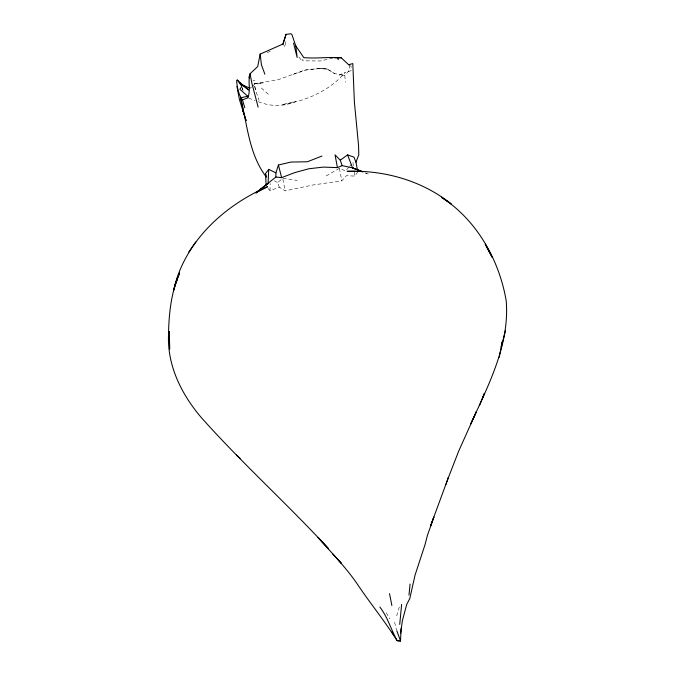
<?xml version="1.0" encoding="UTF-8"?>
<svg xmlns="http://www.w3.org/2000/svg" width="675" height="675" viewBox="0 0 675 675"><rect width="100%" height="100%" fill="white"/><g stroke="black" fill="none" stroke-linecap="round" stroke-linejoin="round"><path stroke-width="0.51" stroke-dasharray="3.38 2.53" d="M357.834 171.863L354.721 176.116L346.461 175.652L341.803 180.824L312.972 184.992L285.145 190.839L279.34 187.203L270.042 190.595L270.127 183.499M349.768 64.952L349.726 67.972L348.157 71.753L344.824 75.212L338.96 75.178L345.592 72.166C329.349 90.973 305.918 101.064 281.711 104.768L295.675 101.317C283.677 107.03 270.034 106.574 257.951 101.52M285.348 41.749L285.263 46.997L282.977 44.018M396.714 615.895L399.718 605.467M298.89 57.181L302.096 60.784L302.957 59.206M348.916 167.147L345.566 170.969L339.415 168.345L326.101 175.972M349.591 166.379L351.599 164.084M250.079 88.298L251.53 87.008M252.247 86.366L254.416 84.442L263.208 82.907L254.273 83.666L255.378 89.581L259.04 100.33M279.34 187.203L277.653 182.672L282.715 178.2L297.228 180.428M267.19 52.549L271.915 50.701M348.157 71.753L351.903 70.335M255.378 89.581L254.273 83.666L278.294 79.675L305.26 69.896L318.997 68.513L327.308 68.993L334.716 73.659L344.824 75.212L345.33 82.232M292.95 74.402L306.138 70.065L319.832 68.521L327.35 69.154L334.716 73.659M332.8 58.117L320.304 60.986L302.096 60.784M252.99 80.899L254.897 80.528M318.997 68.513L327.308 68.993M365.116 172.994L368.812 174.167L365.909 172.977M248.687 98.094L255.099 100.575M274.337 180.79L277.653 182.672M261.385 88.045L269.46 95.259M268.026 188.409L270.042 190.595M350.384 65.745L351.608 67.331M386.252 612.765L389.855 618.848M242.063 87.792L242.705 89.767M394.597 622.274L396.529 630.028M339.415 168.345L341.803 180.824M282.901 179.179L285.145 190.839M242.46 87.716L243.034 90.754M352.941 162.548L353.346 165.679M354.173 171.939L354.721 176.116"/><path stroke-width="1.01" d="M256.137 192.797L275.898 177.036L275.906 172.825L278.421 165.012L290.959 162.051L307.378 161.764L321.975 156.035M401.11 628.298L400.503 640.938L397.17 640.778C385.256 621.768 371.149 604.555 358.611 586.001C346.95 568.375 331.948 553.272 318.001 537.469L328.598 548.758C287.322 503.896 241.76 463.067 201.234 417.479C181.592 394.436 167.172 365.673 168.531 334.733C168.809 313.808 171.155 292.343 179.626 272.995L174.698 286.073M177.339 278.733L173.399 291.111C183.845 242.435 223.442 205.9 267.663 186.637L255.876 192.907L268.102 183.431L268.709 169.4L275.906 172.825M399.727 624.4L401.625 604.437M408.983 595.122L410.079 584.044M400.672 633.302L402.376 620.679L406.704 604.479L409.776 598.59L415.074 575.049L424.972 544.835L427.461 535.241L433.882 517.025L430.481 526.154L448.47 477.292L445.829 484.633M448.023 478.575L458.587 451.356L476.407 411.615L470.737 423.968C488.379 385.214 509.667 345.018 506.242 301.151C499.441 260.204 476.795 220.101 441.475 197.311L451.178 203.926C422.052 180.596 384.142 169.923 347.11 171.34L355.075 171.273M502.2 342.014L501.221 347.161L505.465 330.64M502.217 341.887L499.188 357.472M239.642 82.299L248.569 89.961L241.886 84.679L237.448 80.08L236.647 80.232C236.967 86.957 238.461 94.5 242.494 99.934L247.776 97.74C251.134 90.003 247.531 81.439 250.054 73.752L257.698 66.58L260.162 54.101L282.977 44.018L286.065 34.358L290.925 33.75L291.912 34.535L295.793 45.925L297.152 57.451L293.549 43.107M282.977 44.018L286.065 34.358M357.463 169.931L355.961 162.194L358.805 154.752L358.552 145.522L354.383 102.052L352.797 63.56L348.713 64.741L341.187 57.763L334.69 57.881M482.363 398.436L484.456 393.247L479.52 405.439M188.814 251.986L195.767 241.971M268.709 169.4L265.553 173.492L266.085 184.874L256.112 192.814M266.085 184.874L268.102 183.431M363.015 171.787L352.552 167.856L342.157 165.637L340.276 160.169L347.591 154.904L353.97 157.148L355.961 162.194M275.898 177.036L281.627 177.635L294.637 172.657L308.72 168.784L323.266 167.105L337.441 167.611L342.157 165.637M266.448 177.128C248.957 154.6 247.32 124.571 240.595 97.791L247.717 96.238L247.776 97.74M400.503 640.938L397.128 640.617C391.027 629.682 387.762 617.237 379.848 607.044M295.793 45.925L303.826 57.637C316.33 58.725 328.809 56.835 341.187 57.763M357.168 171.323L361.344 171.416L352.552 167.856L347.591 154.904M348.713 64.741L349.768 64.952M352.552 167.856L362.247 171.889M241.886 84.679L249.168 87.893M247.717 96.238L239.844 89.227L241.903 86.459L237.448 80.08M240.072 458.325L236.469 455.102L237.718 456.249M340.276 160.169L335.036 154.837L337.441 167.611M338.934 560.722L341.272 563.271L332.665 553.854M490.134 253.479L485.266 244.19L492.083 257.192L491.105 255.336M392.108 631.884L393.719 635.487M400.461 640.786L396.832 630.788M264.887 74.225L261.427 64.859L260.162 54.101M246.038 120.479L239.473 99.706L236.942 86.451M246.071 120.555L243.084 110.877L243.599 112.641L240.595 97.791M242.494 99.934L244.755 107.713M258.154 107.131L251.885 83.27L250.054 73.752M278.421 165.012L281.627 177.635M265.773 174.403L266.22 176.217M249.075 76.587L249.497 78.536M337.863 58.05L338.209 59.771M389.526 593.637L391.863 605.5M169.619 349.068L169.366 331.56L169.619 349.068"/></g></svg>
